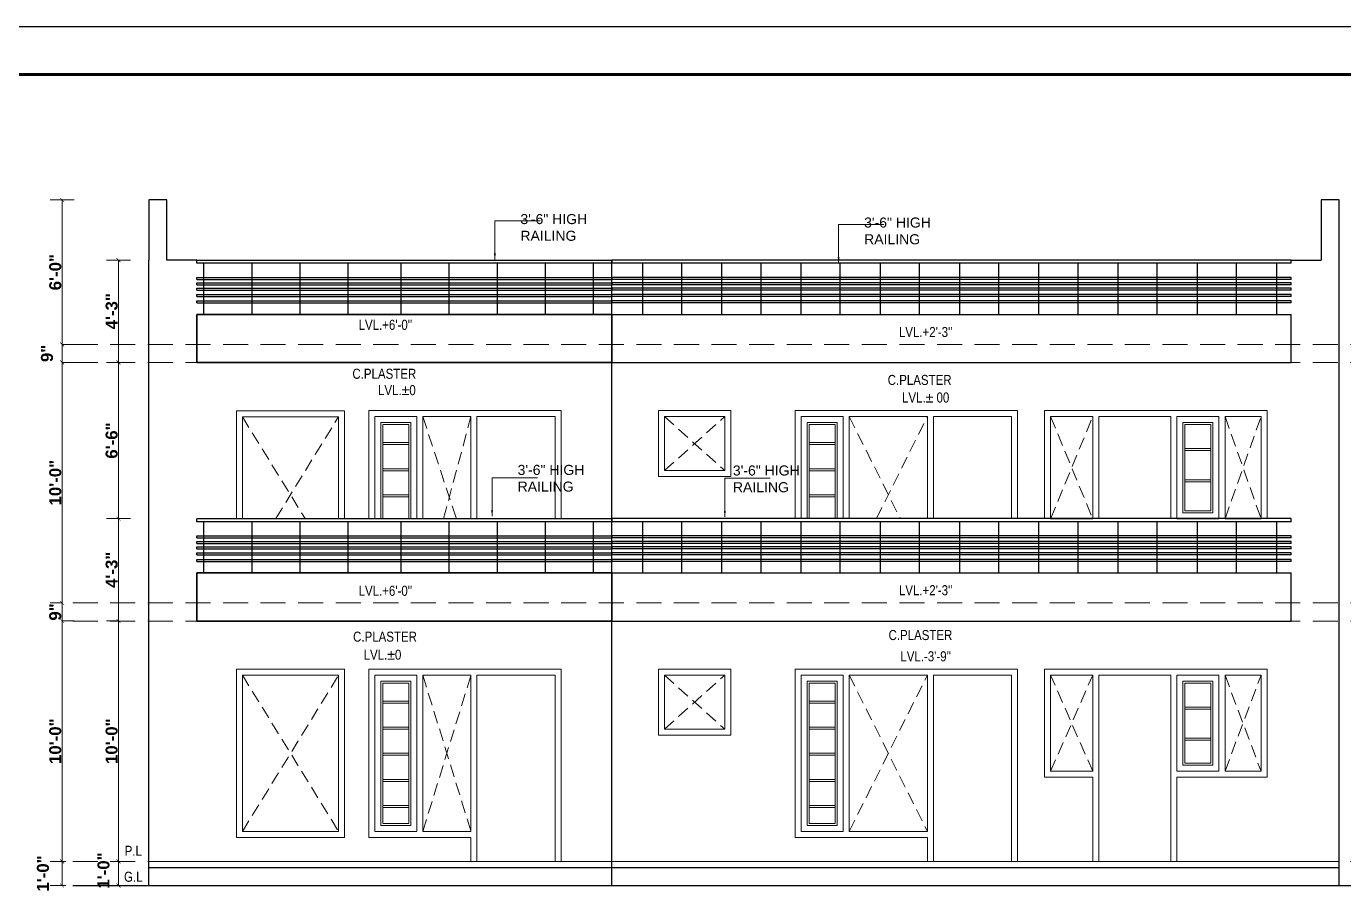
# Model space of a CAD drawing. Header units: feet. Extents: x 18471 to 30550, y -13540 to -11719.
# Drawn here: x 19316 to 19973, y -12281 to -11850 of the extents above; entities that cross this region are included whole.
import ezdxf

# ---------------------------------------------------------------- set-up
doc = ezdxf.new("R2010")
doc.units = ezdxf.units.FT
doc.header["$MEASUREMENT"] = 0
doc.header["$PDMODE"] = 2
doc.linetypes.add('DASHED', pattern=[0.75, 0.5, -0.25])
doc.linetypes.add('HIDDEN', pattern=[0.375, 0.25, -0.125])
doc.layers.get('0').update_dxf_attribs({"lineweight": 30})
for name, color, linetype, lineweight in [('DIM 01', 7, 'Continuous', 9), ('DOOR', 32, 'Continuous', 13), ('ELEVATION', 7, 'Continuous', 30), ('HATCH', 9, 'Continuous', 20), ('RAILING', 210, 'Continuous', 25), ('SANIT_FIXTURES', 13, 'Continuous', 15), ('SPECS', 7, 'Continuous', 13), ('TEXT', 7, 'Continuous', 30), ('WALL', 10, 'Continuous', 30)]:
    doc.layers.add(name, color=color, linetype=linetype, lineweight=lineweight)
doc.layers.add('Text F.F', color=7, linetype='Continuous')
doc.styles.add('AR. TEXT 01', font='arialbd.ttf')
doc.styles.add('DIM TEXT', font='GOTHIC.TTF', dxfattribs={"height": 5})
doc.styles.get("Standard").update_dxf_attribs({"font": 'ARIALN.TTF'})
doc.dimstyles.new('DIM 50', dxfattribs={"dimtxt": 6, "dimasz": 3, "dimexe": 6, "dimexo": 4, "dimgap": 0.3125, "dimtad": 1, "dimzin": 3, "dimdsep": 46, "dimlunit": 4, "dimtxsty": 'AR. TEXT 01', "dimblk": 'DOT', "dimcen": 0.09, "dimclrd": 5, "dimclre": 5, "dimclrt": 5, "dimazin": 0, "dimtfac": 0.8, "dimtofl": 0, "dimtmove": 1, "dimatfit": 3, "dimfxl": 6, "dimfxlon": 1, "dimfrac": 1, "dimtolj": 1, "dimtzin": 0, "dimlwd": -1, "dimlwe": -1, "dimarcsym": 1})
doc.dimstyles.new('DIM STYLE', dxfattribs={"dimtxt": 5, "dimasz": 3, "dimexe": 0, "dimexo": 0, "dimgap": 1.5, "dimtad": 1, "dimdec": 4, "dimzin": 3, "dimdsep": 46, "dimlunit": 4, "dimtxsty": 'DIM TEXT', "dimblk": 'ARCHTICK', "dimcen": 0, "dimdle": 1, "dimclrd": 256, "dimclre": 253, "dimclrt": 256, "dimadec": 0, "dimazin": 0, "dimtfac": 0.75, "dimtdec": 4, "dimtofl": 0, "dimtmove": 1, "dimatfit": 3, "dimfxl": 1, "dimfrac": 1, "dimtolj": 1, "dimtzin": 0, "dimlwd": -1, "dimlwe": -1, "dimarcsym": 0})

# ---------------------------------------------------------------- blocks, each defined once
blk = doc.blocks.new('_ArchTick')
at = {"color": 0, "linetype": 'ByBlock', "const_width": 0.15}
blk.add_lwpolyline([(-0.5, -0.5), (0.5, 0.5)], dxfattribs=at)
blk = doc.blocks.new('*D367')
at = {"layer": 'Defpoints', "color": 0, "transparency": 16777216}
for p in [(19333.73, -12266.23), (19339.65, -12266.23), (19339.65, -12278.23)]:
    blk.add_point(p, dxfattribs=at)
at = {"layer": 'DIM 01', "transparency": 16777216}
for p, q in [((19335.65, -12266.23), (19327.73, -12266.23)), ((19333.73, -12278.23), (19333.73, -12266.23)), ((19335.65, -12278.23), (19327.73, -12278.23))]:
    blk.add_line(p, q, dxfattribs=at)
at = {"layer": 'DIM 01', "transparency": 16777216, "xscale": 2, "yscale": 2, "zscale": 2}
for p, rotation in [((19333.73, -12266.23), 90), ((19333.73, -12278.23), 270)]:
    blk.add_blockref('_ArchTick', p, dxfattribs=dict(at, rotation=rotation))
at = {"layer": 'DIM 01', "transparency": 16777216, "insert": (19324.2, -12272.23), "char_height": 6, "attachment_point": 5, "rotation": 90, "style": 'AR. TEXT 01'}
blk.add_mtext('\\A1;1\'-0"', dxfattribs=at)
blk = doc.blocks.new('*D368')
at = {"layer": 'Defpoints', "color": 0, "ltscale": 5, "transparency": 16777216}
for p in [(19333.73, -12146.23), (19333.73, -12146.23), (19339.65, -12266.23)]:
    blk.add_point(p, dxfattribs=at)
at = {"layer": 'DIM 01', "ltscale": 5, "transparency": 16777216}
for p, q in [((19333.73, -12146.23), (19339.73, -12146.23)), ((19333.73, -12266.23), (19333.73, -12146.23)), ((19335.65, -12266.23), (19327.73, -12266.23))]:
    blk.add_line(p, q, dxfattribs=at)
at = {"layer": 'DIM 01', "ltscale": 5, "transparency": 16777216, "xscale": 2, "yscale": 2, "zscale": 2}
for p, rotation in [((19333.73, -12146.23), 90), ((19333.73, -12266.23), 270)]:
    blk.add_blockref('_ArchTick', p, dxfattribs=dict(at, rotation=rotation))
at = {"layer": 'DIM 01', "ltscale": 5, "transparency": 16777216, "insert": (19330.35, -12206.23), "char_height": 6, "attachment_point": 5, "rotation": 90, "style": 'AR. TEXT 01'}
blk.add_mtext('\\A1;10\'-0"', dxfattribs=at)
blk = doc.blocks.new('*D360')
at = {"layer": 'Defpoints', "color": 0, "ltscale": 5, "transparency": 16777216}
for p in [(19333.73, -12137.23), (19334.73, -12137.23), (19333.73, -12146.23)]:
    blk.add_point(p, dxfattribs=at)
at = {"layer": 'DIM 01', "ltscale": 5, "transparency": 16777216}
for p, q in [((19333.73, -12137.23), (19327.73, -12137.23)), ((19333.73, -12146.23), (19333.73, -12137.23)), ((19333.73, -12146.23), (19339.73, -12146.23))]:
    blk.add_line(p, q, dxfattribs=at)
at = {"layer": 'DIM 01', "ltscale": 5, "transparency": 16777216, "xscale": 2, "yscale": 2, "zscale": 2}
for p, rotation in [((19333.73, -12137.23), 90), ((19333.73, -12146.23), 270)]:
    blk.add_blockref('_ArchTick', p, dxfattribs=dict(at, rotation=rotation))
at = {"layer": 'DIM 01', "ltscale": 5, "transparency": 16777216, "insert": (19330.35, -12141.73), "char_height": 6, "attachment_point": 5, "rotation": 90, "style": 'AR. TEXT 01'}
blk.add_mtext('\\A1;9"', dxfattribs=at)
blk = doc.blocks.new('*D361')
at = {"layer": 'Defpoints', "color": 0, "ltscale": 5, "transparency": 16777216}
for p in [(19333.73, -12017.23), (19333.73, -12017.23), (19334.73, -12137.23)]:
    blk.add_point(p, dxfattribs=at)
at = {"layer": 'DIM 01', "ltscale": 5, "transparency": 16777216}
for p, q in [((19333.73, -12017.23), (19339.73, -12017.23)), ((19333.73, -12137.23), (19333.73, -12017.23)), ((19333.73, -12137.23), (19327.73, -12137.23))]:
    blk.add_line(p, q, dxfattribs=at)
at = {"layer": 'DIM 01', "ltscale": 5, "transparency": 16777216, "xscale": 2, "yscale": 2, "zscale": 2}
for p, rotation in [((19333.73, -12017.23), 90), ((19333.73, -12137.23), 270)]:
    blk.add_blockref('_ArchTick', p, dxfattribs=dict(at, rotation=rotation))
at = {"layer": 'DIM 01', "ltscale": 5, "transparency": 16777216, "insert": (19330.35, -12077.23), "char_height": 6, "attachment_point": 5, "rotation": 90, "style": 'AR. TEXT 01'}
blk.add_mtext('\\A1;10\'-0"', dxfattribs=at)
blk = doc.blocks.new('*D362')
at = {"layer": 'Defpoints', "color": 0, "ltscale": 5, "transparency": 16777216}
for p in [(19333.73, -12008.23), (19333.73, -12008.23), (19333.73, -12017.23)]:
    blk.add_point(p, dxfattribs=at)
at = {"layer": 'DIM 01', "ltscale": 5, "transparency": 16777216}
for p, q in [((19333.73, -12008.23), (19339.73, -12008.23)), ((19333.73, -12017.23), (19333.73, -12008.23)), ((19333.73, -12017.23), (19339.73, -12017.23))]:
    blk.add_line(p, q, dxfattribs=at)
at = {"layer": 'DIM 01', "ltscale": 5, "transparency": 16777216, "xscale": 2, "yscale": 2, "zscale": 2}
for p, rotation in [((19333.73, -12008.23), 90), ((19333.73, -12017.23), 270)]:
    blk.add_blockref('_ArchTick', p, dxfattribs=dict(at, rotation=rotation))
at = {"layer": 'DIM 01', "ltscale": 5, "transparency": 16777216, "insert": (19326.22, -12012.73), "char_height": 6, "attachment_point": 5, "rotation": 90, "style": 'AR. TEXT 01'}
blk.add_mtext('\\A1;9"', dxfattribs=at)
blk = doc.blocks.new('*D363')
at = {"layer": 'Defpoints', "color": 0, "ltscale": 5, "transparency": 16777216}
for p in [(19333.73, -11936.16), (19381.45, -11936.16), (19333.73, -12008.23)]:
    blk.add_point(p, dxfattribs=at)
at = {"layer": 'DIM 01', "ltscale": 5, "transparency": 16777216}
for p, q in [((19339.73, -11936.16), (19327.73, -11936.16)), ((19333.73, -12008.23), (19333.73, -11936.16)), ((19333.73, -12008.23), (19339.73, -12008.23))]:
    blk.add_line(p, q, dxfattribs=at)
at = {"layer": 'DIM 01', "ltscale": 5, "transparency": 16777216, "xscale": 2, "yscale": 2, "zscale": 2}
for p, rotation in [((19333.73, -11936.16), 90), ((19333.73, -12008.23), 270)]:
    blk.add_blockref('_ArchTick', p, dxfattribs=dict(at, rotation=rotation))
at = {"layer": 'DIM 01', "ltscale": 5, "transparency": 16777216, "insert": (19330.35, -11972.2), "char_height": 6, "attachment_point": 5, "rotation": 90, "style": 'AR. TEXT 01'}
blk.add_mtext('\\A1;6\'-0"', dxfattribs=at)
blk = doc.blocks.new('*D369')
at = {"layer": 'Defpoints', "color": 0, "transparency": 16777216}
for p in [(19358.11, -12266.23), (19361.85, -12266.23), (19358.11, -12278.23)]:
    blk.add_point(p, dxfattribs=at)
at = {"layer": 'DIM 01', "transparency": 16777216}
for p, q in [((19361.85, -12266.23), (19367.85, -12266.23)), ((19361.85, -12278.23), (19361.85, -12266.23)), ((19361.85, -12278.23), (19367.85, -12278.23))]:
    blk.add_line(p, q, dxfattribs=at)
at = {"layer": 'DIM 01', "transparency": 16777216, "xscale": 2, "yscale": 2, "zscale": 2}
for p, rotation in [((19361.85, -12266.23), 90), ((19361.85, -12278.23), 270)]:
    blk.add_blockref('_ArchTick', p, dxfattribs=dict(at, rotation=rotation))
at = {"layer": 'DIM 01', "transparency": 16777216, "insert": (19354.41, -12270.73), "char_height": 6, "attachment_point": 5, "rotation": 90, "style": 'AR. TEXT 01'}
blk.add_mtext('\\A1;1\'-0"', dxfattribs=at)
blk = doc.blocks.new('*D370')
at = {"layer": 'Defpoints', "color": 0, "ltscale": 5, "transparency": 16777216}
for p in [(19361.85, -12146.23), (19363.12, -12146.23), (19358.11, -12266.23)]:
    blk.add_point(p, dxfattribs=at)
at = {"layer": 'DIM 01', "ltscale": 5, "transparency": 16777216}
for p, q in [((19361.85, -12146.23), (19355.85, -12146.23)), ((19361.85, -12266.23), (19361.85, -12146.23)), ((19361.85, -12266.23), (19367.85, -12266.23))]:
    blk.add_line(p, q, dxfattribs=at)
at = {"layer": 'DIM 01', "ltscale": 5, "transparency": 16777216, "xscale": 2, "yscale": 2, "zscale": 2}
for p, rotation in [((19361.85, -12146.23), 90), ((19361.85, -12266.23), 270)]:
    blk.add_blockref('_ArchTick', p, dxfattribs=dict(at, rotation=rotation))
at = {"layer": 'DIM 01', "ltscale": 5, "transparency": 16777216, "insert": (19358.47, -12206.23), "char_height": 6, "attachment_point": 5, "rotation": 90, "style": 'AR. TEXT 01'}
blk.add_mtext('\\A1;10\'-0"', dxfattribs=at)
blk = doc.blocks.new('*D371')
at = {"layer": 'Defpoints', "color": 0, "ltscale": 5, "transparency": 16777216}
for p in [(19361.85, -12095.16), (19400.95, -12095.16), (19363.12, -12146.23)]:
    blk.add_point(p, dxfattribs=at)
at = {"layer": 'DIM 01', "ltscale": 5, "transparency": 16777216}
for p, q in [((19367.85, -12095.16), (19355.85, -12095.16)), ((19361.85, -12146.23), (19361.85, -12095.16)), ((19361.85, -12146.23), (19355.85, -12146.23))]:
    blk.add_line(p, q, dxfattribs=at)
at = {"layer": 'DIM 01', "ltscale": 5, "transparency": 16777216, "xscale": 2, "yscale": 2, "zscale": 2}
for p, rotation in [((19361.85, -12095.16), 90), ((19361.85, -12146.23), 270)]:
    blk.add_blockref('_ArchTick', p, dxfattribs=dict(at, rotation=rotation))
at = {"layer": 'DIM 01', "ltscale": 5, "transparency": 16777216, "insert": (19358.47, -12120.7), "char_height": 6, "attachment_point": 5, "rotation": 90, "style": 'AR. TEXT 01'}
blk.add_mtext('\\A1;4\'-3"', dxfattribs=at)
blk = doc.blocks.new('*D372')
at = {"layer": 'Defpoints', "color": 0, "ltscale": 5, "transparency": 16777216}
for p in [(19361.85, -12017.23), (19400.95, -12017.23), (19400.95, -12095.16)]:
    blk.add_point(p, dxfattribs=at)
at = {"layer": 'DIM 01', "ltscale": 5, "transparency": 16777216}
for p, q in [((19367.85, -12017.23), (19355.85, -12017.23)), ((19361.85, -12095.16), (19361.85, -12017.23)), ((19367.85, -12095.16), (19355.85, -12095.16))]:
    blk.add_line(p, q, dxfattribs=at)
at = {"layer": 'DIM 01', "ltscale": 5, "transparency": 16777216, "xscale": 2, "yscale": 2, "zscale": 2}
for p, rotation in [((19361.85, -12017.23), 90), ((19361.85, -12095.16), 270)]:
    blk.add_blockref('_ArchTick', p, dxfattribs=dict(at, rotation=rotation))
at = {"layer": 'DIM 01', "ltscale": 5, "transparency": 16777216, "insert": (19358.47, -12056.2), "char_height": 6, "attachment_point": 5, "rotation": 90, "style": 'AR. TEXT 01'}
blk.add_mtext('\\A1;6\'-6"', dxfattribs=at)
blk = doc.blocks.new('*D373')
at = {"layer": 'Defpoints', "color": 0, "ltscale": 5, "transparency": 16777216}
for p in [(19361.85, -11966.16), (19400.95, -11966.16), (19400.95, -12017.23)]:
    blk.add_point(p, dxfattribs=at)
at = {"layer": 'DIM 01', "ltscale": 5, "transparency": 16777216}
for p, q in [((19367.85, -11966.16), (19355.85, -11966.16)), ((19361.85, -12017.23), (19361.85, -11966.16)), ((19367.85, -12017.23), (19355.85, -12017.23))]:
    blk.add_line(p, q, dxfattribs=at)
at = {"layer": 'DIM 01', "ltscale": 5, "transparency": 16777216, "xscale": 2, "yscale": 2, "zscale": 2}
for p, rotation in [((19361.85, -11966.16), 90), ((19361.85, -12017.23), 270)]:
    blk.add_blockref('_ArchTick', p, dxfattribs=dict(at, rotation=rotation))
at = {"layer": 'DIM 01', "ltscale": 5, "transparency": 16777216, "insert": (19358.47, -11991.7), "char_height": 6, "attachment_point": 5, "rotation": 90, "style": 'AR. TEXT 01'}
blk.add_mtext('\\A1;4\'-3"', dxfattribs=at)
blk = doc.blocks.new('*D364')
at = {"layer": 'Defpoints', "color": 0, "ltscale": 5, "transparency": 16777216}
for p in [(19385.95, -11936.16), (19305.87, -12278.23), (19388.95, -12278.23)]:
    blk.add_point(p, dxfattribs=at)
at = {"layer": 'DIM 01', "ltscale": 5, "transparency": 16777216}
for p, q in [((19311.87, -11936.16), (19299.87, -11936.16)), ((19305.87, -11936.16), (19305.87, -12278.23)), ((19311.87, -12278.23), (19299.87, -12278.23))]:
    blk.add_line(p, q, dxfattribs=at)
at = {"layer": 'DIM 01', "ltscale": 5, "transparency": 16777216, "xscale": 2, "yscale": 2, "zscale": 2}
for p, rotation in [((19305.87, -11936.16), 90), ((19305.87, -12278.23), 270)]:
    blk.add_blockref('_ArchTick', p, dxfattribs=dict(at, rotation=rotation))
at = {"layer": 'DIM 01', "ltscale": 5, "transparency": 16777216, "insert": (19302.49, -12107.2), "char_height": 6, "attachment_point": 5, "rotation": 90, "style": 'AR. TEXT 01'}
blk.add_mtext('\\A1;28\'-6"', dxfattribs=at)
blk = doc.blocks.new('*D379')
at = {"layer": 'Defpoints', "color": 0, "ltscale": 5, "transparency": 16777216}
for p in [(19970.95, -11936.16), (19988.81, -11936.16), (20002.72, -12008.23)]:
    blk.add_point(p, dxfattribs=at)
at = {"layer": 'DIM 01', "ltscale": 5, "transparency": 16777216}
for p, q in [((19982.81, -11936.16), (19994.81, -11936.16)), ((19988.81, -12008.23), (19988.81, -11936.16)), ((19994.81, -12008.23), (19982.81, -12008.23))]:
    blk.add_line(p, q, dxfattribs=at)
at = {"layer": 'DIM 01', "ltscale": 5, "transparency": 16777216, "xscale": 2, "yscale": 2, "zscale": 2}
for p, rotation in [((19988.81, -11936.16), 90), ((19988.81, -12008.23), 270)]:
    blk.add_blockref('_ArchTick', p, dxfattribs=dict(at, rotation=rotation))
at = {"layer": 'DIM 01', "ltscale": 5, "transparency": 16777216, "insert": (19985.44, -11972.2), "char_height": 6, "attachment_point": 5, "rotation": 90, "style": 'AR. TEXT 01'}
blk.add_mtext('\\A1;6\'-0"', dxfattribs=at)

msp = doc.modelspace()

# ---------------------------------------------------------------- linework, layer by layer
at = {"color": 3, "lineweight": 25}
msp.add_line((18470.869, -11849.532), (20330.869, -11849.532), dxfattribs=at)
at = {"layer": 'DOOR', "linetype": 'HIDDEN', "ltscale": 25}
for p, q in [((19423.695, -12044.316), (19455.001, -12095.16)), ((19440.39, -12095.16), (19471.695, -12044.316)), ((19513.695, -12044.234), (19530.425, -12095.16)), ((19523.995, -12095.16), (19537.725, -12044.234)), ((19634.345, -12071.191), (19664.345, -12044.234)), ((19634.345, -12044.234), (19664.345, -12071.191)), ((19726.445, -12044.234), (19751.908, -12095.16)), ((19739.983, -12095.16), (19765.445, -12044.234)), ((19826.945, -12044.234), (19847.945, -12095.234)), ((19826.945, -12095.234), (19847.945, -12044.234)), ((19913.945, -12095.234), (19931.945, -12044.234)), ((19913.945, -12044.234), (19931.945, -12095.234)), ((19423.695, -12251.273), (19471.695, -12173.316)), ((19423.695, -12173.316), (19471.695, -12251.273)), ((19513.695, -12251.234), (19537.725, -12173.234)), ((19513.695, -12173.234), (19537.725, -12251.234)), ((19634.345, -12200.191), (19664.345, -12173.234)), ((19634.345, -12173.234), (19664.345, -12200.191)), ((19726.445, -12251.234), (19765.445, -12173.234)), ((19726.445, -12173.234), (19765.445, -12251.234)), ((19826.945, -12221.234), (19847.945, -12173.234)), ((19847.945, -12221.234), (19826.945, -12173.234)), ((19913.945, -12221.234), (19931.945, -12173.234)), ((19913.945, -12173.234), (19931.945, -12221.234))]:
    msp.add_line(p, q, dxfattribs=at)
at = {"layer": 'DOOR', "ltscale": 5}
for p, q in [((19486.695, -12041.234), (19582.725, -12041.234)), ((19486.695, -12041.234), (19486.695, -12095.16)), ((19489.695, -12044.234), (19510.695, -12044.234)), ((19489.695, -12044.234), (19489.695, -12095.16)), ((19510.695, -12044.234), (19510.695, -12095.16)), ((19513.695, -12044.234), (19537.725, -12044.234)), ((19513.695, -12044.234), (19513.695, -12095.16)), ((19537.725, -12044.234), (19537.725, -12095.16)), ((19540.725, -12044.234), (19579.725, -12044.234)), ((19540.725, -12044.234), (19540.725, -12095.16)), ((19579.725, -12095.16), (19579.725, -12044.234)), ((19582.725, -12041.234), (19582.725, -12095.16)), ((19699.445, -12041.234), (19810.445, -12041.234)), ((19699.445, -12041.234), (19699.445, -12095.16)), ((19702.445, -12044.234), (19723.445, -12044.234)), ((19702.445, -12044.234), (19702.445, -12095.16)), ((19723.445, -12044.234), (19723.445, -12095.16)), ((19726.445, -12044.234), (19765.445, -12044.234)), ((19726.445, -12044.234), (19726.445, -12095.16)), ((19765.445, -12044.234), (19765.445, -12095.16)), ((19768.445, -12044.234), (19807.445, -12044.234)), ((19768.445, -12044.234), (19768.445, -12095.16)), ((19807.445, -12095.16), (19807.445, -12044.234)), ((19810.445, -12041.234), (19810.445, -12095.16)), ((19823.945, -12041.234), (19934.945, -12041.234)), ((19823.945, -12041.234), (19823.945, -12095.16)), ((19826.945, -12044.234), (19847.945, -12044.234)), ((19826.945, -12044.234), (19826.945, -12095.234)), ((19847.945, -12044.234), (19847.945, -12095.234)), ((19850.945, -12044.234), (19886.945, -12044.234)), ((19850.945, -12044.234), (19850.945, -12095.16)), ((19886.945, -12095.16), (19886.945, -12044.234)), ((19889.945, -12044.234), (19910.945, -12044.234)), ((19889.945, -12044.234), (19889.945, -12095.16)), ((19910.945, -12044.234), (19910.945, -12095.234)), ((19913.945, -12044.234), (19931.945, -12044.234)), ((19913.945, -12044.234), (19913.945, -12095.234)), ((19931.945, -12095.234), (19931.945, -12044.234)), ((19934.945, -12095.16), (19934.945, -12041.234)), ((19826.945, -12095.234), (19847.945, -12095.234)), ((19889.945, -12095.234), (19910.945, -12095.234)), ((19913.945, -12095.234), (19931.945, -12095.234)), ((19492.695, -12122.234), (19537.725, -12122.234)), ((19702.445, -12122.234), (19723.445, -12122.234)), ((19726.445, -12122.234), (19765.445, -12122.234)), ((19486.695, -12170.234), (19582.725, -12170.234)), ((19486.695, -12170.234), (19486.695, -12254.234)), ((19582.725, -12170.234), (19582.725, -12266.234)), ((19699.445, -12170.234), (19810.445, -12170.234)), ((19699.445, -12170.234), (19699.445, -12254.234)), ((19810.445, -12170.234), (19810.445, -12266.234)), ((19823.945, -12170.234), (19934.945, -12170.234)), ((19823.945, -12170.234), (19823.945, -12224.234)), ((19934.945, -12224.234), (19934.945, -12170.234)), ((19489.695, -12173.234), (19510.695, -12173.234)), ((19489.695, -12173.234), (19489.695, -12251.234)), ((19510.695, -12173.234), (19510.695, -12251.234)), ((19513.695, -12173.234), (19537.725, -12173.234)), ((19513.695, -12173.234), (19513.695, -12251.234)), ((19537.725, -12173.234), (19537.725, -12251.234)), ((19540.725, -12173.234), (19579.725, -12173.234)), ((19540.725, -12173.234), (19540.725, -12266.234)), ((19579.725, -12266.234), (19579.725, -12173.234)), ((19702.445, -12173.234), (19723.445, -12173.234)), ((19702.445, -12173.234), (19702.445, -12251.234)), ((19723.445, -12173.234), (19723.445, -12251.234)), ((19726.445, -12173.234), (19765.445, -12173.234)), ((19726.445, -12173.234), (19726.445, -12251.234)), ((19765.445, -12173.234), (19765.445, -12251.234)), ((19768.445, -12173.234), (19807.445, -12173.234)), ((19768.445, -12173.234), (19768.445, -12266.234)), ((19807.445, -12266.234), (19807.445, -12173.234)), ((19826.945, -12173.234), (19847.945, -12173.234)), ((19826.945, -12173.234), (19826.945, -12221.234)), ((19847.945, -12173.234), (19847.945, -12221.234)), ((19850.945, -12173.234), (19886.945, -12173.234)), ((19850.945, -12173.234), (19850.945, -12266.234)), ((19886.945, -12266.234), (19886.945, -12173.234)), ((19889.945, -12173.234), (19910.945, -12173.234)), ((19889.945, -12173.234), (19889.945, -12221.234)), ((19910.945, -12173.234), (19910.945, -12221.234)), ((19913.945, -12173.234), (19931.945, -12173.234)), ((19913.945, -12173.234), (19913.945, -12221.234)), ((19931.945, -12221.234), (19931.945, -12173.234)), ((19823.945, -12224.234), (19847.945, -12224.234)), ((19826.945, -12221.234), (19847.945, -12221.234)), ((19847.945, -12224.234), (19847.945, -12266.234)), ((19889.945, -12221.234), (19910.945, -12221.234)), ((19889.945, -12224.234), (19889.945, -12266.234)), ((19889.945, -12224.234), (19934.945, -12224.234)), ((19913.945, -12221.234), (19931.945, -12221.234)), ((19489.695, -12251.234), (19510.695, -12251.234)), ((19513.695, -12251.234), (19537.725, -12251.234)), ((19702.445, -12251.234), (19723.445, -12251.234)), ((19726.445, -12251.234), (19765.445, -12251.234)), ((19486.695, -12254.234), (19537.725, -12254.234)), ((19537.725, -12254.234), (19537.725, -12266.234)), ((19699.445, -12254.234), (19765.445, -12254.234)), ((19765.445, -12254.234), (19765.445, -12266.234))]:
    msp.add_line(p, q, dxfattribs=at)
for points in [[(19420.695, -12095.16), (19420.695, -12041.316), (19474.695, -12041.316), (19474.695, -12095.16)], [(19423.695, -12095.16), (19423.695, -12044.316), (19471.695, -12044.316), (19471.695, -12095.16)], [(19507.695, -12095.16), (19507.695, -12047.234), (19492.695, -12047.234), (19492.695, -12095.16)], [(19705.445, -12095.16), (19705.445, -12047.234), (19720.445, -12047.234), (19720.445, -12095.16)], [(19506.695, -12095.16), (19506.695, -12048.234), (19493.695, -12048.234), (19493.695, -12095.16)], [(19706.445, -12095.16), (19706.445, -12048.234), (19719.445, -12048.234), (19719.445, -12095.16)], [(19493.695, -12057.234), (19506.695, -12057.234)], [(19493.695, -12058.234), (19506.695, -12058.234)], [(19706.445, -12057.234), (19719.445, -12057.234)], [(19706.445, -12058.234), (19719.445, -12058.234)], [(19893.945, -12060.234), (19906.945, -12060.234)], [(19893.945, -12061.234), (19906.945, -12061.234)], [(19493.695, -12070.234), (19506.695, -12070.234)], [(19493.695, -12071.234), (19506.695, -12071.234)], [(19706.445, -12070.234), (19719.445, -12070.234)], [(19706.445, -12071.234), (19719.445, -12071.234)], [(19893.945, -12075.773), (19906.945, -12075.773)], [(19893.945, -12076.773), (19906.945, -12076.773)], [(19493.695, -12083.234), (19506.597, -12083.234)], [(19493.695, -12084.234), (19506.597, -12084.234)], [(19706.445, -12083.234), (19719.347, -12083.234)], [(19706.445, -12084.234), (19719.347, -12084.234)], [(19493.695, -12186.234), (19506.695, -12186.234)], [(19493.695, -12187.234), (19506.695, -12187.234)], [(19706.445, -12186.234), (19719.445, -12186.234)], [(19706.445, -12187.234), (19719.445, -12187.234)], [(19893.945, -12189.234), (19906.945, -12189.234)], [(19893.945, -12190.234), (19906.945, -12190.234)], [(19493.695, -12199.234), (19506.695, -12199.234)], [(19493.695, -12200.234), (19506.695, -12200.234)], [(19706.445, -12199.234), (19719.445, -12199.234)], [(19706.445, -12200.234), (19719.445, -12200.234)], [(19893.945, -12204.773), (19906.945, -12204.773)], [(19893.945, -12205.773), (19906.945, -12205.773)], [(19493.695, -12212.234), (19506.597, -12212.234)], [(19493.695, -12213.234), (19506.597, -12213.234)], [(19706.445, -12212.234), (19719.347, -12212.234)], [(19706.445, -12213.234), (19719.347, -12213.234)], [(19493.646, -12225.234), (19506.646, -12225.234)], [(19493.646, -12226.234), (19506.646, -12226.234)], [(19706.396, -12225.234), (19719.396, -12225.234)], [(19706.396, -12226.234), (19719.396, -12226.234)], [(19493.646, -12238.234), (19506.548, -12238.234)], [(19493.646, -12239.234), (19506.548, -12239.234)], [(19706.396, -12238.234), (19719.298, -12238.234)], [(19706.396, -12239.234), (19719.298, -12239.234)]]:
    msp.add_lwpolyline(points, dxfattribs=at)
for points in [[(19667.345, -12041.234), (19667.345, -12074.191), (19631.345, -12074.191), (19631.345, -12041.234)], [(19664.345, -12044.234), (19664.345, -12071.191), (19634.345, -12071.191), (19634.345, -12044.234)], [(19474.695, -12170.316), (19474.695, -12254.273), (19420.695, -12254.273), (19420.695, -12170.316)], [(19667.345, -12170.234), (19667.345, -12203.191), (19631.345, -12203.191), (19631.345, -12170.234)], [(19471.695, -12173.316), (19471.695, -12251.273), (19423.695, -12251.273), (19423.695, -12173.316)], [(19492.695, -12248.234), (19507.695, -12248.234), (19507.695, -12176.234), (19492.695, -12176.234)], [(19493.695, -12247.234), (19506.695, -12247.234), (19506.695, -12177.234), (19493.695, -12177.234)], [(19664.345, -12173.234), (19664.345, -12200.191), (19634.345, -12200.191), (19634.345, -12173.234)], [(19705.445, -12176.234), (19720.445, -12176.234), (19720.445, -12248.234), (19705.445, -12248.234)], [(19706.445, -12177.234), (19719.445, -12177.234), (19719.445, -12247.234), (19706.445, -12247.234)]]:
    msp.add_lwpolyline(points, close=True, dxfattribs=at)
at = {"layer": 'ELEVATION', "lineweight": 30, "ltscale": 5}
for p, q in [((19385.945, -11936.16), (19376.945, -11936.16)), ((19376.945, -11936.16), (19376.945, -11966.16)), ((19385.945, -11966.16), (19385.945, -11936.16)), ((19376.945, -12278.234), (19376.945, -11966.16)), ((19400.945, -11966.16), (19385.945, -11966.16)), ((19607.945, -12122.234), (19607.945, -11993.234)), ((19607.945, -12278.234), (19607.945, -12146.234)), ((19376.945, -12269.234), (19607.945, -12269.234))]:
    msp.add_line(p, q, dxfattribs=at)
at = {"layer": 'ELEVATION', "lineweight": 25, "ltscale": 5}
for p, q in [((19970.945, -11936.16), (19961.945, -11936.16)), ((19961.945, -11936.16), (19961.945, -11966.16)), ((19970.945, -11966.16), (19970.945, -11936.16)), ((19946.945, -11966.16), (19961.945, -11966.16)), ((19970.945, -12278.234), (19970.945, -11966.16)), ((19607.945, -11974.784), (19607.945, -11975.784)), ((19607.945, -11977.532), (19607.945, -11978.532)), ((19607.945, -11980.19), (19607.945, -11981.19)), ((19607.945, -11983.283), (19607.945, -11984.283)), ((19607.945, -11986.493), (19607.945, -11987.493)), ((19607.945, -11993.234), (19946.945, -11993.234)), ((19946.945, -12017.234), (19946.945, -11993.234)), ((19607.945, -12017.234), (19946.945, -12017.234)), ((19607.945, -12103.784), (19607.945, -12104.784)), ((19607.945, -12106.532), (19607.945, -12107.532)), ((19607.945, -12109.19), (19607.945, -12110.19)), ((19607.945, -12112.283), (19607.945, -12113.283)), ((19607.945, -12115.493), (19607.945, -12116.493)), ((19607.945, -12122.234), (19946.945, -12122.234)), ((19946.945, -12146.234), (19946.945, -12122.234)), ((19607.945, -12146.234), (19946.945, -12146.234)), ((19607.945, -12269.234), (19970.945, -12269.234))]:
    msp.add_line(p, q, dxfattribs=at)
at = {"layer": 'ELEVATION', "lineweight": 35, "ltscale": 5}
for p, q in [((19400.945, -12017.234), (19400.945, -11993.234)), ((19400.945, -11993.234), (19607.945, -11993.234)), ((19607.945, -11993.234), (19607.945, -12017.234)), ((19400.945, -12017.234), (19607.945, -12017.234)), ((19400.945, -12146.234), (19400.945, -12122.234)), ((19400.945, -12122.234), (19607.945, -12122.234)), ((19607.945, -12122.234), (19607.945, -12146.234)), ((19400.945, -12146.234), (19607.945, -12146.234))]:
    msp.add_line(p, q, dxfattribs=at)
at = {"layer": 'ELEVATION', "ltscale": 5}
msp.add_line((19339.009, -12278.234), (20002.72, -12278.234), dxfattribs=at)
at = {"layer": 'HATCH', "linetype": 'DASHED', "ltscale": 25}
for p, q in [((19339.009, -12008.234), (20002.72, -12008.234)), ((19339.009, -12017.234), (20002.72, -12017.234)), ((19339.009, -12137.234), (20002.72, -12137.234)), ((19339.009, -12146.234), (20002.72, -12146.234)), ((19339.009, -12266.234), (20002.72, -12266.234))]:
    msp.add_line(p, q, dxfattribs=at)
at = {"layer": 'RAILING', "lineweight": 30}
for p, q in [((19400.945, -11966.16), (19607.945, -11966.16)), ((19400.945, -11967.734), (19400.945, -11966.234)), ((19607.945, -11967.734), (19400.945, -11967.734)), ((19404.322, -11967.734), (19404.322, -11993.234)), ((19428.322, -11967.734), (19428.322, -11993.234)), ((19452.322, -11967.734), (19452.322, -11993.234)), ((19476.322, -11967.734), (19476.322, -11993.234)), ((19502.729, -11967.734), (19502.729, -11993.234)), ((19526.729, -11967.734), (19526.729, -11993.234)), ((19550.729, -11967.734), (19550.729, -11993.234)), ((19574.729, -11967.734), (19574.729, -11993.234)), ((19598.729, -11967.734), (19598.729, -11993.234)), ((19607.945, -11966.16), (19607.945, -11967.734)), ((19400.945, -11975.784), (19400.945, -11974.784)), ((19400.945, -11974.784), (19607.945, -11974.784)), ((19607.945, -11975.784), (19607.945, -11974.784)), ((19400.945, -11975.784), (19607.945, -11975.784)), ((19400.945, -11978.532), (19400.945, -11977.532)), ((19400.945, -11977.532), (19607.945, -11977.532)), ((19400.945, -11978.532), (19607.945, -11978.532)), ((19400.945, -11981.19), (19400.945, -11980.19)), ((19400.945, -11980.19), (19607.945, -11980.19)), ((19400.945, -11981.19), (19607.945, -11981.19)), ((19607.945, -11978.532), (19607.945, -11977.532)), ((19607.945, -11981.19), (19607.945, -11980.19)), ((19400.945, -11984.283), (19400.945, -11983.283)), ((19400.945, -11983.283), (19607.945, -11983.283)), ((19400.945, -11984.283), (19607.945, -11984.283)), ((19400.945, -11987.493), (19400.945, -11986.493)), ((19400.945, -11986.493), (19607.945, -11986.493)), ((19400.945, -11987.493), (19607.945, -11987.493)), ((19607.945, -11984.283), (19607.945, -11983.283)), ((19607.945, -11987.493), (19607.945, -11986.493)), ((19400.945, -12095.16), (19607.945, -12095.16)), ((19400.945, -12096.734), (19400.945, -12095.234)), ((19607.945, -12096.734), (19400.945, -12096.734)), ((19404.322, -12096.734), (19404.322, -12122.234)), ((19428.322, -12096.734), (19428.322, -12122.234)), ((19452.322, -12096.734), (19452.322, -12122.234)), ((19476.322, -12096.734), (19476.322, -12122.234)), ((19502.729, -12096.734), (19502.729, -12122.234)), ((19526.729, -12096.734), (19526.729, -12122.234)), ((19550.729, -12096.734), (19550.729, -12122.234)), ((19574.729, -12096.734), (19574.729, -12122.234)), ((19598.729, -12096.734), (19598.729, -12122.234)), ((19607.945, -12095.16), (19607.945, -12096.734)), ((19400.945, -12104.784), (19400.945, -12103.784)), ((19400.945, -12103.784), (19607.945, -12103.784)), ((19400.945, -12104.784), (19607.945, -12104.784)), ((19400.945, -12107.532), (19400.945, -12106.532)), ((19400.945, -12106.532), (19607.945, -12106.532)), ((19607.945, -12104.784), (19607.945, -12103.784)), ((19607.945, -12107.532), (19607.945, -12106.532)), ((19400.945, -12107.532), (19607.945, -12107.532)), ((19400.945, -12110.19), (19400.945, -12109.19)), ((19400.945, -12109.19), (19607.945, -12109.19)), ((19400.945, -12110.19), (19607.945, -12110.19)), ((19400.945, -12113.283), (19400.945, -12112.283)), ((19400.945, -12112.283), (19607.945, -12112.283)), ((19607.945, -12110.19), (19607.945, -12109.19)), ((19607.945, -12113.283), (19607.945, -12112.283)), ((19400.945, -12113.283), (19607.945, -12113.283)), ((19400.945, -12116.493), (19400.945, -12115.493)), ((19400.945, -12115.493), (19607.945, -12115.493)), ((19400.945, -12116.493), (19607.945, -12116.493)), ((19607.945, -12116.493), (19607.945, -12115.493))]:
    msp.add_line(p, q, dxfattribs=at)
at = {"layer": 'RAILING'}
for p, q in [((19607.945, -11993.234), (19607.945, -11966.16)), ((19946.945, -11966.16), (19607.945, -11966.16)), ((19946.945, -11967.734), (19607.945, -11967.734)), ((19623.25, -11967.734), (19623.25, -11993.234)), ((19642.75, -11967.734), (19642.75, -11993.234)), ((19662.792, -11967.734), (19662.792, -11993.234)), ((19682.292, -11967.734), (19682.292, -11993.234)), ((19702.335, -11967.734), (19702.335, -11993.234)), ((19721.835, -11967.734), (19721.835, -11993.234)), ((19741.877, -11967.734), (19741.877, -11993.234)), ((19761.377, -11967.734), (19761.377, -11993.234)), ((19781.42, -11967.734), (19781.42, -11993.234)), ((19800.92, -11967.734), (19800.92, -11993.234)), ((19820.962, -11967.734), (19820.962, -11993.234)), ((19840.462, -11967.734), (19840.462, -11993.234)), ((19860.505, -11967.734), (19860.505, -11993.234)), ((19880.005, -11967.734), (19880.005, -11993.234)), ((19900.047, -11967.734), (19900.047, -11993.234)), ((19919.547, -11967.734), (19919.547, -11993.234)), ((19939.59, -11967.734), (19939.59, -11993.234)), ((19946.945, -11967.734), (19946.945, -11966.16)), ((19946.945, -11974.784), (19607.945, -11974.784)), ((19946.945, -11975.784), (19946.945, -11974.784)), ((19946.945, -11975.784), (19607.945, -11975.784)), ((19946.945, -11977.532), (19607.945, -11977.532)), ((19946.945, -11978.532), (19607.945, -11978.532)), ((19946.945, -11980.19), (19607.945, -11980.19)), ((19946.945, -11981.19), (19607.945, -11981.19)), ((19946.945, -11978.532), (19946.945, -11977.532)), ((19946.945, -11981.19), (19946.945, -11980.19)), ((19946.945, -11983.283), (19607.945, -11983.283)), ((19946.945, -11984.283), (19607.945, -11984.283)), ((19946.945, -11986.493), (19607.945, -11986.493)), ((19946.945, -11987.493), (19607.945, -11987.493)), ((19946.945, -11984.283), (19946.945, -11983.283)), ((19946.945, -11987.493), (19946.945, -11986.493)), ((19946.945, -12095.16), (19607.945, -12095.16)), ((19946.945, -12096.734), (19607.945, -12096.734)), ((19623.25, -12096.734), (19623.25, -12122.234)), ((19642.75, -12096.734), (19642.75, -12122.234)), ((19662.792, -12096.734), (19662.792, -12122.234)), ((19682.292, -12096.734), (19682.292, -12122.234)), ((19702.335, -12096.734), (19702.335, -12122.234)), ((19721.835, -12096.734), (19721.835, -12122.234)), ((19741.877, -12096.734), (19741.877, -12122.234)), ((19761.377, -12096.734), (19761.377, -12122.234)), ((19781.42, -12096.734), (19781.42, -12122.234)), ((19800.92, -12096.734), (19800.92, -12122.234)), ((19820.962, -12096.734), (19820.962, -12122.234)), ((19840.462, -12096.734), (19840.462, -12122.234)), ((19860.505, -12096.734), (19860.505, -12122.234)), ((19880.005, -12096.734), (19880.005, -12122.234)), ((19900.047, -12096.734), (19900.047, -12122.234)), ((19919.547, -12096.734), (19919.547, -12122.234)), ((19939.59, -12096.734), (19939.59, -12122.234)), ((19946.945, -12096.734), (19946.945, -12095.16)), ((19946.945, -12103.784), (19607.945, -12103.784)), ((19946.945, -12104.784), (19607.945, -12104.784)), ((19946.945, -12106.532), (19607.945, -12106.532)), ((19946.945, -12104.784), (19946.945, -12103.784)), ((19946.945, -12107.532), (19946.945, -12106.532)), ((19946.945, -12107.532), (19607.945, -12107.532)), ((19946.945, -12109.19), (19607.945, -12109.19)), ((19946.945, -12110.19), (19607.945, -12110.19)), ((19946.945, -12112.283), (19607.945, -12112.283)), ((19946.945, -12110.19), (19946.945, -12109.19)), ((19946.945, -12113.283), (19946.945, -12112.283)), ((19946.945, -12113.283), (19607.945, -12113.283)), ((19946.945, -12115.493), (19607.945, -12115.493)), ((19946.945, -12116.493), (19607.945, -12116.493)), ((19946.945, -12116.493), (19946.945, -12115.493))]:
    msp.add_line(p, q, dxfattribs=at)
at = {"layer": 'SANIT_FIXTURES', "ltscale": 5}
for p, q in [((19376.945, -12266.234), (19607.945, -12266.234)), ((19607.945, -12266.234), (19970.945, -12266.234))]:
    msp.add_line(p, q, dxfattribs=at)
for points in [[(19892.945, -12092.234), (19907.945, -12092.234), (19907.945, -12047.234), (19892.945, -12047.234)], [(19893.945, -12091.234), (19906.945, -12091.234), (19906.945, -12048.234), (19893.945, -12048.234)], [(19892.945, -12218.234), (19907.945, -12218.234), (19907.945, -12176.234), (19892.945, -12176.234)], [(19893.945, -12217.234), (19906.945, -12217.234), (19906.945, -12177.234), (19893.945, -12177.234)]]:
    msp.add_lwpolyline(points, close=True, dxfattribs=at)
at = {"layer": 'WALL', "color": 35, "linetype": 'Continuous', "lineweight": 60}
msp.add_line((18494.869, -11873.532), (20306.869, -11873.532), dxfattribs=at)

# ---------------------------------------------------------------- texts
at = {"layer": 'TEXT', "char_height": 5, "width": 37.04404, "attachment_point": 1}
for insert in [(19562.396, -11943.198), (19733.886, -11944.917), (19561.001, -12068.332), (19668.415, -12068.632)]:
    msp.add_mtext('{\\fArial|b0|i0|c0|p34;3\'-6" HIGH \\PRAILING}', dxfattribs=dict(at, insert=insert))
at = {"layer": 'Text F.F', "ltscale": 2, "char_height": 7.5, "width": 255.4182, "attachment_point": 8}
for s, insert in [("\\A1;{\\H0.6667x;LVL.+6'-0''}", (19495.024, -12001.033)), ("\\A1;{\\H0.6667x;LVL.+2'-3''}", (19764.604, -12004.608)), ('\\A1;{\\H0.6667x;C.PLASTER}', (19494.486, -12025.454)), ('\\A1;{\\H0.6667x;C.PLASTER}', (19761.579, -12028.523)), ('\\A1;{\\H0.6667x;LVL.%%P0}', (19500.764, -12033.617)), ('\\A1;{\\H0.6667x;LVL.%%P 00}', (19764.604, -12037.29)), ("\\A1;{\\H0.6667x;LVL.+6'-0''}", (19495.024, -12133.734)), ("\\A1;{\\H0.6667x;LVL.+2'-3''}", (19764.604, -12133.451)), ('\\A1;{\\H0.6667x;C.PLASTER}', (19494.831, -12156.616)), ('\\A1;{\\H0.6667x;C.PLASTER}', (19761.995, -12155.809)), ('\\A1;{\\H0.6667x;LVL.%%P0}', (19493.587, -12165.61)), ("\\A1;{\\H0.6667x;LVL.-3'-9''}", (19764.604, -12166.41)), ('\\A1;{\\H0.6667x;P.L}', (19369.256, -12263.402)), ('\\A1;{\\H0.6667x;G.L}', (19369.256, -12276.402))]:
    msp.add_mtext(s, dxfattribs=dict(at, insert=insert))

# ---------------------------------------------------------------- dimensions: what is measured, and where the dimension line sits
at = {"layer": 'DIM 01', "ltscale": 5}
for base, p1, p2, picture, middle in [((19305.869, -12278.234), (19385.945, -11936.16), (19388.945, -12278.234), '*D364', (19302.491, -12107.197)), ((19333.73, -11936.16), (19333.73, -12008.234), (19381.445, -11936.16), '*D363', (19330.354, -11972.197)), ((19988.813, -11936.16), (20002.72, -12008.234), (19970.945, -11936.16), '*D379', (19985.437, -11972.197)), ((19361.847, -11966.16), (19400.945, -12017.234), (19400.945, -11966.16), '*D373', (19358.471, -11991.697)), ((19333.73, -12017.234), (19334.73, -12137.234), (19333.73, -12017.234), '*D361', (19330.354, -12077.234)), ((19361.847, -12017.234), (19400.945, -12095.16), (19400.945, -12017.234), '*D372', (19358.471, -12056.197)), ((19361.847, -12095.16), (19363.117, -12146.234), (19400.945, -12095.16), '*D371', (19358.471, -12120.697)), ((19333.73, -12137.234), (19333.73, -12146.234), (19334.73, -12137.234), '*D360', (19330.352, -12141.734)), ((19333.73, -12146.234), (19339.646, -12266.234), (19333.73, -12146.234), '*D368', (19330.354, -12206.234)), ((19361.847, -12146.234), (19358.106, -12266.234), (19363.117, -12146.234), '*D370', (19358.471, -12206.234))]:
    dim = msp.add_linear_dim(base=base, p1=p1, p2=p2, angle=90, dimstyle='DIM 50', override={"dimtxt": 6, "dimasz": 2, "dimblk": 'ArchTick', "dimblk1": 'ArchTick', "dimblk2": 'ArchTick', "dimclrd": 256, "dimclre": 256, "dimclrt": 256, "dimtmove": 2}, dxfattribs=at)
    dim.commit()
    dim.dimension.update_dxf_attribs({"geometry": picture, "text_midpoint": middle})
dim = msp.add_linear_dim(base=(19333.73, -12008.234), p1=(19333.73, -12017.234), p2=(19333.73, -12008.234), angle=90, dimstyle='DIM 50', override={"dimtxt": 6, "dimasz": 2, "dimblk": 'ArchTick', "dimblk1": 'ArchTick', "dimblk2": 'ArchTick', "dimclrd": 256, "dimclre": 256, "dimclrt": 256, "dimtmove": 2}, dxfattribs=at)
dim.commit()
dim.dimension.update_dxf_attribs({"geometry": '*D362', "text_midpoint": (19326.219, -12012.734), "dimtype": 160})
at = {"layer": 'DIM 01'}
dim = msp.add_linear_dim(base=(19333.73, -12266.234), p1=(19339.646, -12278.234), p2=(19339.646, -12266.234), angle=90, dimstyle='DIM 50', override={"dimtxt": 6, "dimasz": 2, "dimblk": 'ArchTick', "dimblk1": 'ArchTick', "dimblk2": 'ArchTick', "dimclrd": 256, "dimclre": 256, "dimclrt": 256, "dimtmove": 2}, dxfattribs=at)
dim.commit()
dim.dimension.update_dxf_attribs({"geometry": '*D367', "text_midpoint": (19324.198, -12272.234)})
dim = msp.add_linear_dim(base=(19361.847, -12266.234), p1=(19358.106, -12278.234), p2=(19358.106, -12266.234), angle=90, dimstyle='DIM 50', override={"dimtxt": 6, "dimasz": 2, "dimblk": 'ArchTick', "dimblk1": 'ArchTick', "dimblk2": 'ArchTick', "dimclrd": 256, "dimclre": 256, "dimclrt": 256, "dimtmove": 2}, dxfattribs=at)
dim.commit()
dim.dimension.update_dxf_attribs({"geometry": '*D369', "text_midpoint": (19354.409, -12270.734), "dimtype": 160})

# ---------------------------------------------------------------- leaders
at = {"layer": 'SPECS'}
for points in [[(19549.65, -11965.834), (19549.65, -11946.611), (19572.272, -11946.611)], [(19721.14, -11967.553), (19721.14, -11948.33), (19743.762, -11948.33)], [(19548.255, -12093.968), (19548.255, -12074.745), (19570.877, -12074.745)], [(19664.407, -12094.268), (19664.407, -12075.045), (19687.029, -12075.045)]]:
    msp.add_leader(points, dimstyle='DIM STYLE', override={"dimtad": 0}, dxfattribs=at)

doc.saveas('drawing.dxf')
